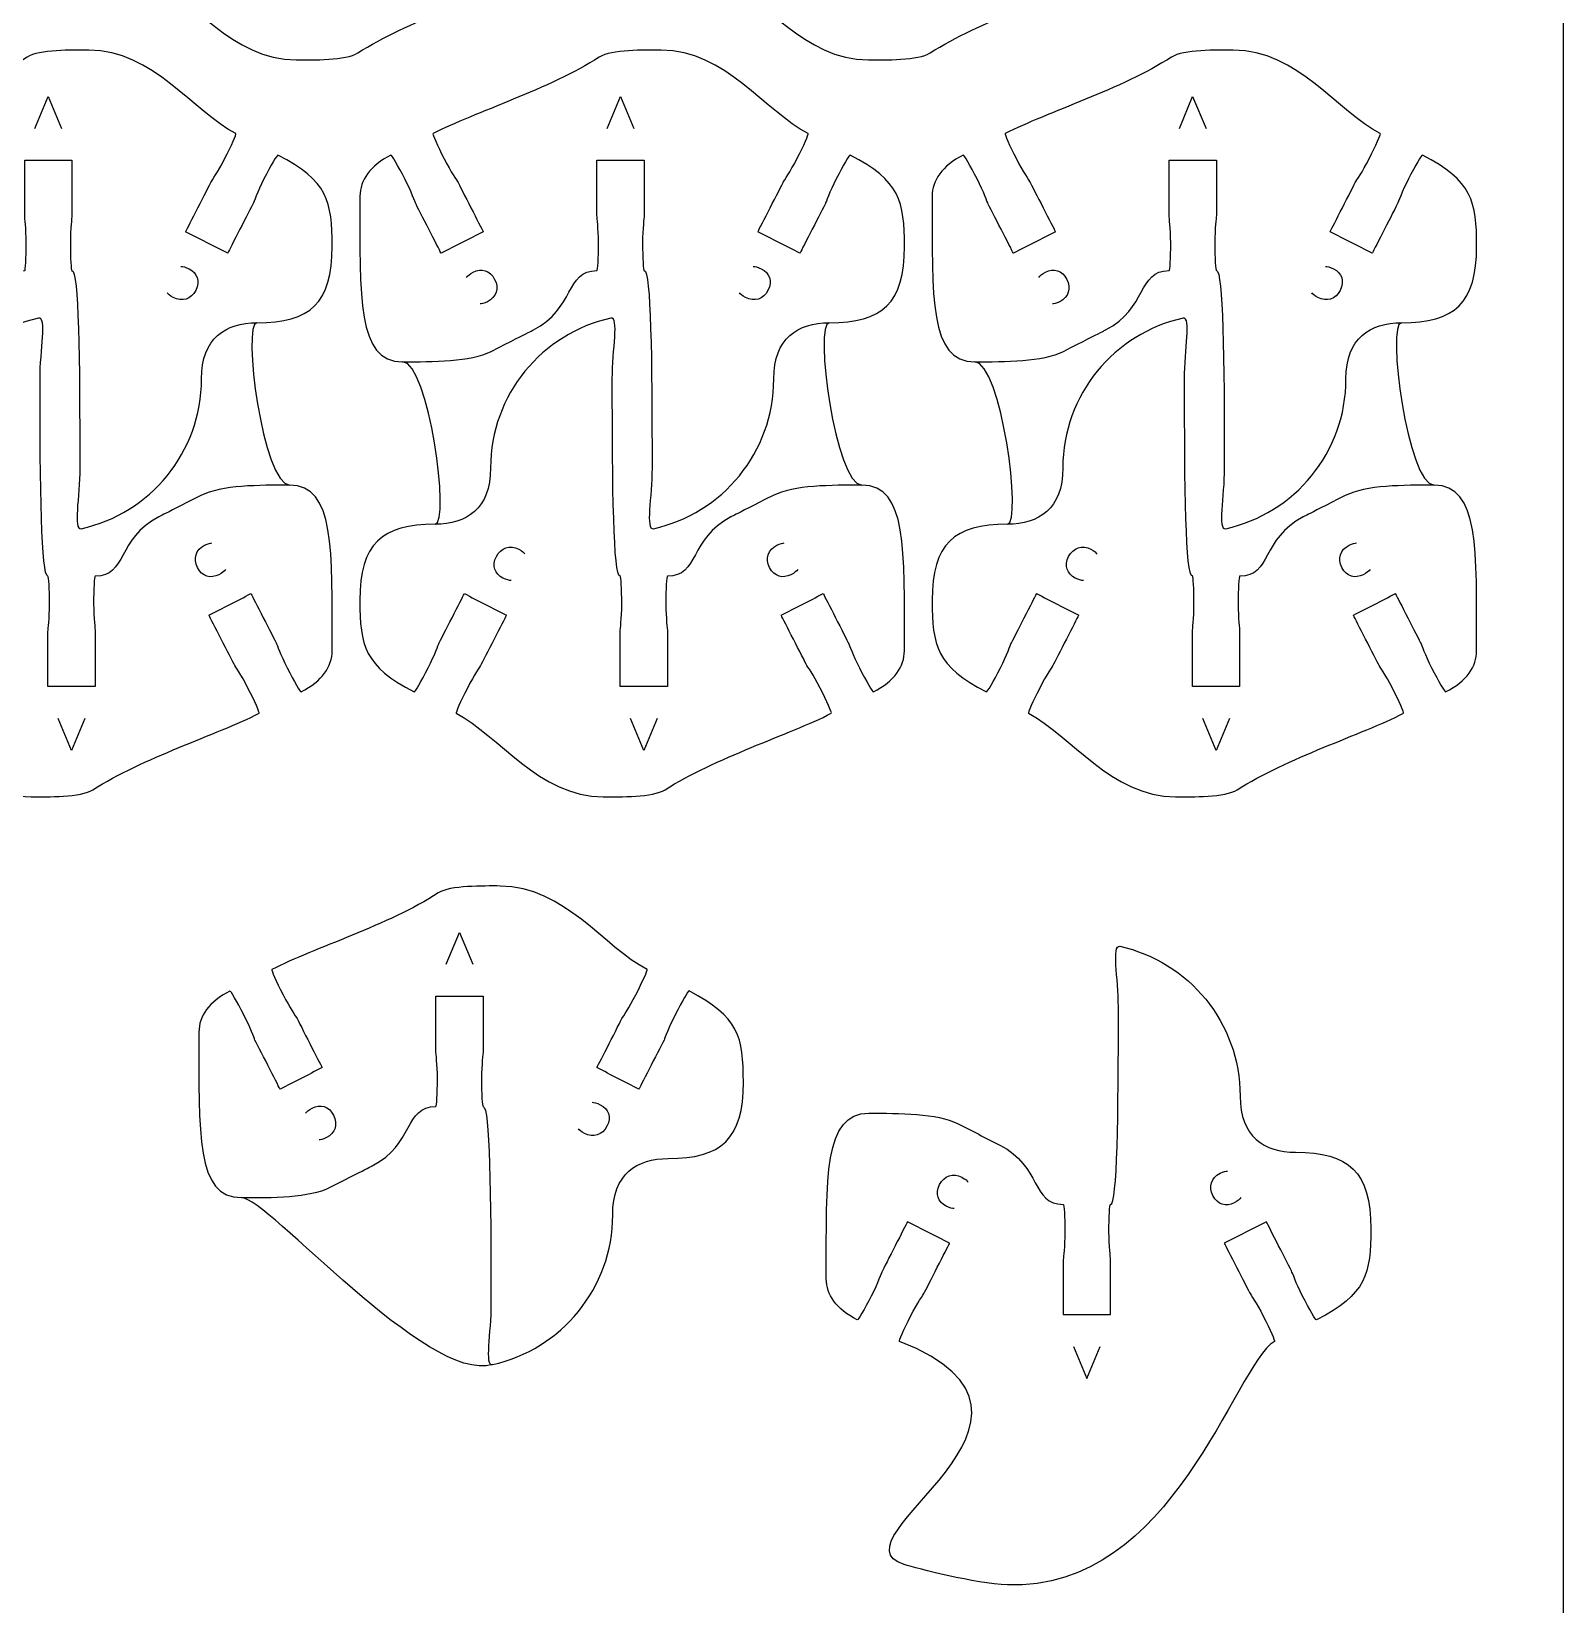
# Model space of a CAD drawing. Extents: x 0 to 300, y 0 to 300.
# Drawn here: x 202.7 to 300, y 100.9 to 200.8 of the extents above; entities that cross this region are included whole.
import ezdxf

# ---------------------------------------------------------------- set-up
doc = ezdxf.new("R2010")
doc.units = 0
doc.header["$MEASUREMENT"] = 0
doc.layers.add('DEFAULT', color=7, linetype='CONTINUOUS')

msp = doc.modelspace()

# ---------------------------------------------------------------- linework, layer by layer
at = {"layer": 'DEFAULT', "color": 250}
for points in [[(202.927, 194.68), (203.765, 196.701), (204.618, 194.68)], [(239.268, 194.68), (240.105, 196.701), (240.959, 194.68)], [(275.608, 194.68), (276.447, 196.701), (277.3, 194.68)], [(206.095, 157.198), (205.257, 155.177), (204.404, 157.198)], [(242.435, 157.198), (241.598, 155.177), (240.745, 157.198)], [(278.776, 157.198), (277.938, 155.177), (277.085, 157.198)], [(229.04, 141.598), (229.878, 143.619), (230.731, 141.598)], [(268.884, 117.313), (269.722, 115.292), (270.575, 117.313)]]:
    msp.add_lwpolyline(points, dxfattribs=at)
at = {"layer": 'DEFAULT', "color": 1}
for points, knots in [([(295, 0.1), (198.333, 0.1), (101.667, 0.1), (5, 0.1), (2.25, 0.1), (0, 2.35), (0, 5.1), (0, 101.767), (0, 198.433), (0, 295.1), (0, 297.85), (2.25, 300.1), (5, 300.1), (101.667, 300.1), (198.333, 300.1), (295, 300.1), (297.75, 300.1), (300, 297.85), (300, 295.1), (300, 198.433), (300, 101.767), (300, 5.1), (300, 2.35), (297.75, 0.1), (295, 0.1)], [0, 0, 0, 0, 822.047, 822.047, 822.047, 823.047, 823.047, 823.047, 1645.094, 1645.094, 1645.094, 1646.094, 1646.094, 1646.094, 2468.141, 2468.141, 2468.141, 2469.141, 2469.141, 2469.141, 3291.188, 3291.188, 3291.188, 3292.188, 3292.188, 3292.188, 3292.188]), ([(207.507, 205.693), (204.334, 207.316), (204.059, 208.631), (204.059, 211.485), (204.059, 215.105), (205.453, 216.333), (208.836, 216.333), (210.817, 216.333), (212.357, 217.306), (212.357, 219.909), (212.357, 224.566), (215.628, 228.457), (219.999, 229.416), (220.528, 229.515), (220.087, 227.409), (220.087, 225.564), (220.087, 218.632), (220.154, 213.026), (220.588, 213.026), (220.644, 213.026), (220.686, 212.243), (220.686, 211.277), (220.686, 210.306), (220.588, 209.7), (220.588, 209.523), (220.588, 208.357), (220.588, 207.19), (220.588, 206.024), (221.588, 206.024), (222.587, 206.024), (223.587, 206.024), (223.587, 207.19), (223.587, 208.357), (223.587, 209.523), (223.587, 209.7), (223.487, 210.306), (223.487, 211.277), (223.487, 212.243), (223.533, 213.026), (223.587, 213.026), (225.615, 213.026), (224.953, 215.427), (227.624, 216.793), (227.624, 216.793), (227.623, 216.797), (230.296, 218.157), (231.6, 218.82), (234.026, 218.816), (235.937, 218.816), (238.822, 218.816), (238.636, 214.771), (238.636, 208.3), (238.636, 207.292), (238.011, 206.379), (236.668, 205.693), (236.619, 205.666), (236.223, 206.345), (235.781, 207.206), (235.343, 208.067), (235.153, 208.653), (235.076, 208.808), (234.677, 209.586), (233.48, 211.926), (233.48, 211.926), (232.589, 211.471), (231.699, 211.015), (230.809, 210.559), (230.809, 210.559), (232.005, 208.224), (232.404, 207.442), (232.482, 207.287), (232.848, 206.792), (233.29, 205.932), (233.729, 205.067), (234.045, 204.353), (233.996, 204.326), (231.325, 202.96), (226.587, 201.503), (223.435, 199.468), (222.677, 198.979), (220.556, 199.026), (219.513, 199.026), (215.438, 199.026), (212.849, 202.959), (210.178, 204.326), (210.129, 204.352), (210.445, 205.067), (210.887, 205.931), (211.326, 206.792), (211.692, 207.286), (211.77, 207.441), (212.169, 208.223), (213.366, 210.559), (213.366, 210.559), (212.475, 211.015), (211.585, 211.47), (210.694, 211.926), (210.694, 211.926), (209.497, 209.586), (209.098, 208.808), (209.021, 208.653), (208.831, 208.067), (208.393, 207.206), (207.951, 206.345), (207.556, 205.666), (207.507, 205.693)], [1, 1, 1, 1, 2, 2, 2, 3, 3, 3, 4, 4, 4, 5, 5, 5, 6, 6, 6, 7, 7, 7, 8, 8, 8, 9, 9, 9, 18.92, 18.92, 18.92, 27.42, 27.42, 27.42, 37.34, 37.34, 37.34, 38.34, 38.34, 38.34, 39.34, 39.34, 39.34, 40.34, 40.34, 40.34, 41.34, 41.34, 41.34, 42.34, 42.34, 42.34, 43.34, 43.34, 43.34, 44.34, 44.34, 44.34, 45.34, 45.34, 45.34, 46.34, 46.34, 46.34, 47.34, 47.34, 47.34, 55.845472, 55.845472, 55.845472, 56.845472, 56.845472, 56.845472, 57.845472, 57.845472, 57.845472, 58.845472, 58.845472, 58.845472, 59.845472, 59.845472, 59.845472, 60.845472, 60.845472, 60.845472, 61.845472, 61.845472, 61.845472, 62.845472, 62.845472, 62.845472, 63.845472, 63.845472, 63.845472, 64.845472, 64.845472, 64.845472, 73.351835, 73.351835, 73.351835, 74.351835, 74.351835, 74.351835, 75.351835, 75.351835, 75.351835, 76.351835, 76.351835, 76.351835, 76.351835]), ([(243.848, 205.693), (240.675, 207.316), (240.4, 208.631), (240.4, 211.485), (240.4, 215.105), (241.794, 216.333), (245.176, 216.333), (247.158, 216.333), (248.698, 217.306), (248.698, 219.909), (248.698, 224.566), (251.968, 228.457), (256.339, 229.416), (256.869, 229.515), (256.428, 227.409), (256.428, 225.564), (256.428, 218.632), (256.495, 213.026), (256.929, 213.026), (256.985, 213.026), (257.027, 212.243), (257.027, 211.277), (257.027, 210.306), (256.929, 209.7), (256.929, 209.523), (256.929, 208.357), (256.929, 207.19), (256.929, 206.024), (257.928, 206.024), (258.928, 206.024), (259.927, 206.024), (259.927, 207.19), (259.927, 208.357), (259.927, 209.523), (259.927, 209.7), (259.828, 210.306), (259.828, 211.277), (259.828, 212.243), (259.874, 213.026), (259.927, 213.026), (261.956, 213.026), (261.294, 215.427), (263.965, 216.793), (263.965, 216.793), (263.964, 216.797), (266.637, 218.157), (267.941, 218.82), (270.367, 218.816), (272.278, 218.816), (275.163, 218.816), (274.977, 214.771), (274.977, 208.3), (274.977, 207.292), (274.352, 206.379), (273.008, 205.693), (272.959, 205.666), (272.564, 206.345), (272.122, 207.206), (271.683, 208.067), (271.494, 208.653), (271.416, 208.808), (271.018, 209.586), (269.821, 211.926), (269.821, 211.926), (268.93, 211.471), (268.04, 211.015), (267.15, 210.559), (267.15, 210.559), (268.346, 208.224), (268.745, 207.442), (268.823, 207.287), (269.189, 206.792), (269.631, 205.932), (270.07, 205.067), (270.386, 204.353), (270.337, 204.326), (267.666, 202.96), (262.928, 201.503), (259.776, 199.468), (259.018, 198.979), (256.896, 199.026), (255.854, 199.026), (251.779, 199.026), (249.19, 202.959), (246.519, 204.326), (246.47, 204.352), (246.786, 205.067), (247.228, 205.931), (247.667, 206.792), (248.033, 207.286), (248.11, 207.441), (248.51, 208.223), (249.706, 210.559), (249.706, 210.559), (248.816, 211.015), (247.925, 211.47), (247.035, 211.926), (247.035, 211.926), (245.838, 209.586), (245.439, 208.808), (245.362, 208.653), (245.172, 208.067), (244.734, 207.206), (244.292, 206.345), (243.897, 205.666), (243.848, 205.693)], [1, 1, 1, 1, 2, 2, 2, 3, 3, 3, 4, 4, 4, 5, 5, 5, 6, 6, 6, 7, 7, 7, 8, 8, 8, 9, 9, 9, 18.92, 18.92, 18.92, 27.42, 27.42, 27.42, 37.34, 37.34, 37.34, 38.34, 38.34, 38.34, 39.34, 39.34, 39.34, 40.34, 40.34, 40.34, 41.34, 41.34, 41.34, 42.34, 42.34, 42.34, 43.34, 43.34, 43.34, 44.34, 44.34, 44.34, 45.34, 45.34, 45.34, 46.34, 46.34, 46.34, 47.34, 47.34, 47.34, 55.845472, 55.845472, 55.845472, 56.845472, 56.845472, 56.845472, 57.845472, 57.845472, 57.845472, 58.845472, 58.845472, 58.845472, 59.845472, 59.845472, 59.845472, 60.845472, 60.845472, 60.845472, 61.845472, 61.845472, 61.845472, 62.845472, 62.845472, 62.845472, 63.845472, 63.845472, 63.845472, 64.845472, 64.845472, 64.845472, 73.351835, 73.351835, 73.351835, 74.351835, 74.351835, 74.351835, 75.351835, 75.351835, 75.351835, 76.351835, 76.351835, 76.351835, 76.351835]), ([(218.353, 192.98), (221.526, 191.357), (221.801, 190.042), (221.801, 187.187), (221.801, 183.567), (220.407, 182.339), (217.024, 182.339), (215.043, 182.339), (213.503, 181.367), (213.503, 178.763), (213.503, 174.107), (210.232, 170.215), (205.861, 169.256), (205.332, 169.157), (205.773, 171.263), (205.773, 173.108), (205.773, 180.04), (205.706, 185.646), (205.272, 185.646), (205.216, 185.646), (205.174, 186.429), (205.174, 187.396), (205.174, 188.366), (205.272, 188.973), (205.272, 189.149), (205.272, 190.316), (205.272, 191.482), (205.272, 192.649), (204.273, 192.649), (203.273, 192.649), (202.274, 192.649), (202.274, 191.482), (202.274, 190.316), (202.274, 189.149), (202.274, 188.973), (202.372, 188.366), (202.372, 187.396), (202.372, 186.429), (202.327, 185.646), (202.274, 185.646), (200.245, 185.646), (200.907, 183.245), (198.235, 181.879), (198.235, 181.879), (198.237, 181.876), (195.564, 180.516), (194.26, 179.853), (191.834, 179.857), (189.923, 179.857), (187.038, 179.857), (187.224, 183.902), (187.224, 190.373), (187.224, 191.38), (187.849, 192.293), (189.192, 192.98), (189.242, 193.006), (189.637, 192.327), (190.079, 191.467), (190.517, 190.605), (190.707, 190.019), (190.784, 189.865), (191.183, 189.086), (192.38, 186.746), (192.38, 186.746), (193.271, 187.202), (194.161, 187.657), (195.052, 188.113), (195.052, 188.113), (193.855, 190.449), (193.456, 191.231), (193.378, 191.386), (193.012, 191.88), (192.57, 192.741), (192.131, 193.605), (191.815, 194.32), (191.864, 194.346), (194.535, 195.713), (199.273, 197.169), (202.425, 199.205), (203.182, 199.694), (205.304, 199.647), (206.347, 199.647), (210.422, 199.647), (213.011, 195.713), (215.682, 194.347), (215.731, 194.32), (215.415, 193.605), (214.973, 192.741), (214.534, 191.88), (214.168, 191.386), (214.09, 191.231), (213.691, 190.449), (212.494, 188.113), (212.494, 188.113), (213.385, 187.658), (214.275, 187.202), (215.166, 186.747), (215.166, 186.747), (216.363, 189.086), (216.762, 189.865), (216.839, 190.019), (217.029, 190.606), (217.467, 191.467), (217.909, 192.328), (218.304, 193.007), (218.353, 192.98)], [1, 1, 1, 1, 2, 2, 2, 3, 3, 3, 4, 4, 4, 5, 5, 5, 6, 6, 6, 7, 7, 7, 8, 8, 8, 9, 9, 9, 18.92, 18.92, 18.92, 27.42, 27.42, 27.42, 37.34, 37.34, 37.34, 38.34, 38.34, 38.34, 39.34, 39.34, 39.34, 40.34, 40.34, 40.34, 41.34, 41.34, 41.34, 42.34, 42.34, 42.34, 43.34, 43.34, 43.34, 44.34, 44.34, 44.34, 45.34, 45.34, 45.34, 46.34, 46.34, 46.34, 47.34, 47.34, 47.34, 55.846363, 55.846363, 55.846363, 56.846363, 56.846363, 56.846363, 57.846363, 57.846363, 57.846363, 58.846363, 58.846363, 58.846363, 59.846363, 59.846363, 59.846363, 60.846363, 60.846363, 60.846363, 61.846363, 61.846363, 61.846363, 62.846363, 62.846363, 62.846363, 63.846363, 63.846363, 63.846363, 64.846363, 64.846363, 64.846363, 73.352725, 73.352725, 73.352725, 74.352725, 74.352725, 74.352725, 75.352725, 75.352725, 75.352725, 76.352725, 76.352725, 76.352725, 76.352725]), ([(254.694, 192.98), (257.867, 191.357), (258.142, 190.042), (258.142, 187.187), (258.142, 183.567), (256.748, 182.339), (253.365, 182.339), (251.384, 182.339), (249.844, 181.367), (249.844, 178.763), (249.844, 174.107), (246.573, 170.215), (242.202, 169.256), (241.673, 169.157), (242.114, 171.263), (242.114, 173.108), (242.114, 180.04), (242.047, 185.646), (241.613, 185.646), (241.557, 185.646), (241.514, 186.429), (241.514, 187.396), (241.514, 188.366), (241.613, 188.973), (241.613, 189.149), (241.613, 190.316), (241.613, 191.482), (241.613, 192.649), (240.614, 192.649), (239.614, 192.649), (238.615, 192.649), (238.615, 191.482), (238.615, 190.316), (238.615, 189.149), (238.615, 188.973), (238.713, 188.366), (238.713, 187.396), (238.713, 186.429), (238.668, 185.646), (238.615, 185.646), (236.586, 185.646), (237.248, 183.245), (234.576, 181.879), (234.576, 181.879), (234.578, 181.876), (231.904, 180.516), (230.601, 179.853), (228.175, 179.857), (226.264, 179.857), (223.379, 179.857), (223.565, 183.902), (223.565, 190.373), (223.565, 191.38), (224.19, 192.293), (225.533, 192.98), (225.583, 193.006), (225.978, 192.327), (226.42, 191.467), (226.858, 190.605), (227.048, 190.019), (227.125, 189.865), (227.524, 189.086), (228.721, 186.746), (228.721, 186.746), (229.611, 187.202), (230.502, 187.657), (231.393, 188.113), (231.393, 188.113), (230.196, 190.449), (229.797, 191.231), (229.719, 191.386), (229.352, 191.88), (228.911, 192.741), (228.472, 193.605), (228.156, 194.32), (228.205, 194.346), (230.876, 195.713), (235.614, 197.169), (238.766, 199.205), (239.523, 199.694), (241.645, 199.647), (242.688, 199.647), (246.763, 199.647), (249.351, 195.713), (252.023, 194.347), (252.072, 194.32), (251.756, 193.605), (251.314, 192.741), (250.875, 191.88), (250.508, 191.386), (250.431, 191.231), (250.032, 190.449), (248.835, 188.113), (248.835, 188.113), (249.726, 187.658), (250.616, 187.202), (251.507, 186.747), (251.507, 186.747), (252.704, 189.086), (253.102, 189.865), (253.18, 190.019), (253.37, 190.606), (253.808, 191.467), (254.25, 192.328), (254.645, 193.007), (254.694, 192.98)], [1, 1, 1, 1, 2, 2, 2, 3, 3, 3, 4, 4, 4, 5, 5, 5, 6, 6, 6, 7, 7, 7, 8, 8, 8, 9, 9, 9, 18.92, 18.92, 18.92, 27.42, 27.42, 27.42, 37.34, 37.34, 37.34, 38.34, 38.34, 38.34, 39.34, 39.34, 39.34, 40.34, 40.34, 40.34, 41.34, 41.34, 41.34, 42.34, 42.34, 42.34, 43.34, 43.34, 43.34, 44.34, 44.34, 44.34, 45.34, 45.34, 45.34, 46.34, 46.34, 46.34, 47.34, 47.34, 47.34, 55.846363, 55.846363, 55.846363, 56.846363, 56.846363, 56.846363, 57.846363, 57.846363, 57.846363, 58.846363, 58.846363, 58.846363, 59.846363, 59.846363, 59.846363, 60.846363, 60.846363, 60.846363, 61.846363, 61.846363, 61.846363, 62.846363, 62.846363, 62.846363, 63.846363, 63.846363, 63.846363, 64.846363, 64.846363, 64.846363, 73.352725, 73.352725, 73.352725, 74.352725, 74.352725, 74.352725, 75.352725, 75.352725, 75.352725, 76.352725, 76.352725, 76.352725, 76.352725]), ([(291.035, 192.98), (294.208, 191.357), (294.483, 190.042), (294.483, 187.187), (294.483, 183.567), (293.089, 182.339), (289.706, 182.339), (287.725, 182.339), (286.184, 181.367), (286.184, 178.763), (286.184, 174.107), (282.914, 170.215), (278.543, 169.256), (278.014, 169.157), (278.455, 171.263), (278.455, 173.108), (278.455, 180.04), (278.388, 185.646), (277.954, 185.646), (277.898, 185.646), (277.855, 186.429), (277.855, 187.396), (277.855, 188.366), (277.954, 188.973), (277.954, 189.149), (277.954, 190.316), (277.954, 191.482), (277.954, 192.649), (276.954, 192.649), (275.955, 192.649), (274.955, 192.649), (274.955, 191.482), (274.955, 190.316), (274.955, 189.149), (274.955, 188.973), (275.054, 188.366), (275.054, 187.396), (275.054, 186.429), (275.008, 185.646), (274.955, 185.646), (272.927, 185.646), (273.588, 183.245), (270.917, 181.879), (270.917, 181.879), (270.919, 181.876), (268.245, 180.516), (266.942, 179.853), (264.516, 179.857), (262.604, 179.857), (259.72, 179.857), (259.906, 183.902), (259.906, 190.373), (259.906, 191.38), (260.531, 192.293), (261.874, 192.98), (261.923, 193.006), (262.319, 192.327), (262.761, 191.467), (263.199, 190.605), (263.389, 190.019), (263.466, 189.865), (263.865, 189.086), (265.062, 186.746), (265.062, 186.746), (265.952, 187.202), (266.843, 187.657), (267.733, 188.113), (267.733, 188.113), (266.537, 190.449), (266.137, 191.231), (266.06, 191.386), (265.693, 191.88), (265.252, 192.741), (264.812, 193.605), (264.497, 194.32), (264.546, 194.346), (267.217, 195.713), (271.954, 197.169), (275.107, 199.205), (275.864, 199.694), (277.986, 199.647), (279.029, 199.647), (283.104, 199.647), (285.692, 195.713), (288.364, 194.347), (288.413, 194.32), (288.097, 193.605), (287.654, 192.741), (287.216, 191.88), (286.849, 191.386), (286.772, 191.231), (286.373, 190.449), (285.176, 188.113), (285.176, 188.113), (286.067, 187.658), (286.957, 187.202), (287.848, 186.747), (287.848, 186.747), (289.045, 189.086), (289.443, 189.865), (289.521, 190.019), (289.71, 190.606), (290.149, 191.467), (290.591, 192.328), (290.986, 193.007), (291.035, 192.98)], [1, 1, 1, 1, 2, 2, 2, 3, 3, 3, 4, 4, 4, 5, 5, 5, 6, 6, 6, 7, 7, 7, 8, 8, 8, 9, 9, 9, 18.92, 18.92, 18.92, 27.42, 27.42, 27.42, 37.34, 37.34, 37.34, 38.34, 38.34, 38.34, 39.34, 39.34, 39.34, 40.34, 40.34, 40.34, 41.34, 41.34, 41.34, 42.34, 42.34, 42.34, 43.34, 43.34, 43.34, 44.34, 44.34, 44.34, 45.34, 45.34, 45.34, 46.34, 46.34, 46.34, 47.34, 47.34, 47.34, 55.846363, 55.846363, 55.846363, 56.846363, 56.846363, 56.846363, 57.846363, 57.846363, 57.846363, 58.846363, 58.846363, 58.846363, 59.846363, 59.846363, 59.846363, 60.846363, 60.846363, 60.846363, 61.846363, 61.846363, 61.846363, 62.846363, 62.846363, 62.846363, 63.846363, 63.846363, 63.846363, 64.846363, 64.846363, 64.846363, 73.352725, 73.352725, 73.352725, 74.352725, 74.352725, 74.352725, 75.352725, 75.352725, 75.352725, 76.352725, 76.352725, 76.352725, 76.352725]), ([(190.669, 158.898), (187.496, 160.521), (187.222, 161.836), (187.222, 164.691), (187.222, 168.311), (188.616, 169.538), (191.998, 169.538), (193.98, 169.538), (195.52, 170.511), (195.52, 173.115), (195.52, 177.771), (198.79, 181.662), (203.161, 182.622), (203.69, 182.721), (203.249, 180.615), (203.249, 178.77), (203.249, 171.838), (203.317, 166.232), (203.751, 166.232), (203.807, 166.232), (203.849, 165.449), (203.849, 164.482), (203.849, 163.512), (203.751, 162.905), (203.751, 162.729), (203.751, 161.562), (203.751, 160.396), (203.751, 159.229), (204.75, 159.229), (205.75, 159.229), (206.749, 159.229), (206.749, 160.396), (206.749, 161.562), (206.749, 162.729), (206.749, 162.905), (206.65, 163.512), (206.65, 164.482), (206.65, 165.449), (206.696, 166.232), (206.749, 166.232), (208.778, 166.232), (208.116, 168.633), (210.787, 169.999), (210.787, 169.999), (210.785, 170.002), (213.459, 171.362), (214.763, 172.025), (217.188, 172.021), (219.1, 172.021), (221.984, 172.021), (221.799, 167.977), (221.799, 161.505), (221.799, 160.498), (221.174, 159.584), (219.83, 158.898), (219.781, 158.872), (219.385, 159.551), (218.944, 160.411), (218.505, 161.273), (218.316, 161.859), (218.238, 162.013), (217.84, 162.792), (216.643, 165.132), (216.643, 165.132), (215.752, 164.676), (214.862, 164.22), (213.971, 163.765), (213.971, 163.765), (215.168, 161.429), (215.567, 160.647), (215.645, 160.492), (216.011, 159.998), (216.453, 159.137), (216.892, 158.273), (217.208, 157.558), (217.159, 157.532), (214.487, 156.165), (209.75, 154.709), (206.598, 152.673), (205.84, 152.184), (203.718, 152.231), (202.675, 152.231), (198.601, 152.231), (196.012, 156.165), (193.34, 157.531), (193.291, 157.558), (193.608, 158.273), (194.05, 159.136), (194.488, 159.998), (194.855, 160.492), (194.932, 160.647), (195.332, 161.429), (196.528, 163.765), (196.528, 163.765), (195.638, 164.22), (194.747, 164.676), (193.857, 165.131), (193.857, 165.131), (192.66, 162.792), (192.261, 162.013), (192.183, 161.859), (191.994, 161.272), (191.556, 160.411), (191.114, 159.55), (190.718, 158.871), (190.669, 158.898)], [1, 1, 1, 1, 2, 2, 2, 3, 3, 3, 4, 4, 4, 5, 5, 5, 6, 6, 6, 7, 7, 7, 8, 8, 8, 9, 9, 9, 18.92, 18.92, 18.92, 27.42, 27.42, 27.42, 37.34, 37.34, 37.34, 38.34, 38.34, 38.34, 39.34, 39.34, 39.34, 40.34, 40.34, 40.34, 41.34, 41.34, 41.34, 42.34, 42.34, 42.34, 43.34, 43.34, 43.34, 44.34, 44.34, 44.34, 45.34, 45.34, 45.34, 46.34, 46.34, 46.34, 47.34, 47.34, 47.34, 55.845472, 55.845472, 55.845472, 56.845472, 56.845472, 56.845472, 57.845472, 57.845472, 57.845472, 58.845472, 58.845472, 58.845472, 59.845472, 59.845472, 59.845472, 60.845472, 60.845472, 60.845472, 61.845472, 61.845472, 61.845472, 62.845472, 62.845472, 62.845472, 63.845472, 63.845472, 63.845472, 64.845472, 64.845472, 64.845472, 73.351835, 73.351835, 73.351835, 74.351835, 74.351835, 74.351835, 75.351835, 75.351835, 75.351835, 76.351835, 76.351835, 76.351835, 76.351835]), ([(227.01, 158.898), (223.838, 160.521), (223.562, 161.836), (223.562, 164.691), (223.562, 168.311), (224.957, 169.538), (228.339, 169.538), (230.321, 169.538), (231.861, 170.511), (231.861, 173.115), (231.861, 177.771), (235.131, 181.662), (239.502, 182.622), (240.031, 182.721), (239.59, 180.615), (239.59, 178.77), (239.59, 171.838), (239.658, 166.232), (240.091, 166.232), (240.148, 166.232), (240.19, 165.449), (240.19, 164.482), (240.19, 163.512), (240.091, 162.905), (240.091, 162.729), (240.091, 161.562), (240.091, 160.396), (240.091, 159.229), (241.091, 159.229), (242.091, 159.229), (243.09, 159.229), (243.09, 160.396), (243.09, 161.562), (243.09, 162.729), (243.09, 162.905), (242.991, 163.512), (242.991, 164.482), (242.991, 165.449), (243.037, 166.232), (243.09, 166.232), (245.119, 166.232), (244.457, 168.633), (247.128, 169.999), (247.128, 169.999), (247.126, 170.002), (249.8, 171.362), (251.103, 172.025), (253.529, 172.021), (255.441, 172.021), (258.325, 172.021), (258.14, 167.977), (258.14, 161.505), (258.14, 160.498), (257.514, 159.584), (256.171, 158.898), (256.122, 158.872), (255.726, 159.551), (255.285, 160.411), (254.846, 161.273), (254.657, 161.859), (254.579, 162.013), (254.18, 162.792), (252.983, 165.132), (252.983, 165.132), (252.093, 164.676), (251.203, 164.22), (250.312, 163.765), (250.312, 163.765), (251.508, 161.429), (251.908, 160.647), (251.985, 160.492), (252.352, 159.998), (252.794, 159.137), (253.233, 158.273), (253.549, 157.558), (253.5, 157.532), (250.828, 156.165), (246.091, 154.709), (242.938, 152.673), (242.181, 152.184), (240.059, 152.231), (239.016, 152.231), (234.942, 152.231), (232.353, 156.165), (229.681, 157.531), (229.632, 157.558), (229.948, 158.273), (230.391, 159.136), (230.829, 159.998), (231.196, 160.492), (231.273, 160.647), (231.672, 161.429), (232.869, 163.765), (232.869, 163.765), (231.979, 164.22), (231.088, 164.676), (230.197, 165.131), (230.197, 165.131), (229.001, 162.792), (228.602, 162.013), (228.524, 161.859), (228.335, 161.272), (227.897, 160.411), (227.455, 159.55), (227.059, 158.871), (227.01, 158.898)], [1, 1, 1, 1, 2, 2, 2, 3, 3, 3, 4, 4, 4, 5, 5, 5, 6, 6, 6, 7, 7, 7, 8, 8, 8, 9, 9, 9, 18.92, 18.92, 18.92, 27.42, 27.42, 27.42, 37.34, 37.34, 37.34, 38.34, 38.34, 38.34, 39.34, 39.34, 39.34, 40.34, 40.34, 40.34, 41.34, 41.34, 41.34, 42.34, 42.34, 42.34, 43.34, 43.34, 43.34, 44.34, 44.34, 44.34, 45.34, 45.34, 45.34, 46.34, 46.34, 46.34, 47.34, 47.34, 47.34, 55.845472, 55.845472, 55.845472, 56.845472, 56.845472, 56.845472, 57.845472, 57.845472, 57.845472, 58.845472, 58.845472, 58.845472, 59.845472, 59.845472, 59.845472, 60.845472, 60.845472, 60.845472, 61.845472, 61.845472, 61.845472, 62.845472, 62.845472, 62.845472, 63.845472, 63.845472, 63.845472, 64.845472, 64.845472, 64.845472, 73.351835, 73.351835, 73.351835, 74.351835, 74.351835, 74.351835, 75.351835, 75.351835, 75.351835, 76.351835, 76.351835, 76.351835, 76.351835]), ([(263.351, 158.898), (260.178, 160.521), (259.903, 161.836), (259.903, 164.691), (259.903, 168.311), (261.297, 169.538), (264.68, 169.538), (266.661, 169.538), (268.202, 170.511), (268.202, 173.115), (268.202, 177.771), (271.472, 181.662), (275.843, 182.622), (276.372, 182.721), (275.931, 180.615), (275.931, 178.77), (275.931, 171.838), (275.998, 166.232), (276.432, 166.232), (276.488, 166.232), (276.531, 165.449), (276.531, 164.482), (276.531, 163.512), (276.432, 162.905), (276.432, 162.729), (276.432, 161.562), (276.432, 160.396), (276.432, 159.229), (277.432, 159.229), (278.431, 159.229), (279.431, 159.229), (279.431, 160.396), (279.431, 161.562), (279.431, 162.729), (279.431, 162.905), (279.332, 163.512), (279.332, 164.482), (279.332, 165.449), (279.378, 166.232), (279.431, 166.232), (281.459, 166.232), (280.797, 168.633), (283.469, 169.999), (283.469, 169.999), (283.467, 170.002), (286.141, 171.362), (287.444, 172.025), (289.87, 172.021), (291.781, 172.021), (294.666, 172.021), (294.48, 167.977), (294.48, 161.505), (294.48, 160.498), (293.855, 159.584), (292.512, 158.898), (292.463, 158.872), (292.067, 159.551), (291.625, 160.411), (291.187, 161.273), (290.997, 161.859), (290.92, 162.013), (290.521, 162.792), (289.324, 165.132), (289.324, 165.132), (288.434, 164.676), (287.543, 164.22), (286.653, 163.765), (286.653, 163.765), (287.849, 161.429), (288.249, 160.647), (288.326, 160.492), (288.693, 159.998), (289.134, 159.137), (289.574, 158.273), (289.889, 157.558), (289.84, 157.532), (287.169, 156.165), (282.432, 154.709), (279.279, 152.673), (278.522, 152.184), (276.4, 152.231), (275.357, 152.231), (271.282, 152.231), (268.694, 156.165), (266.022, 157.531), (265.973, 157.558), (266.289, 158.273), (266.732, 159.136), (267.17, 159.998), (267.537, 160.492), (267.614, 160.647), (268.013, 161.429), (269.21, 163.765), (269.21, 163.765), (268.319, 164.22), (267.429, 164.676), (266.538, 165.131), (266.538, 165.131), (265.341, 162.792), (264.943, 162.013), (264.865, 161.859), (264.676, 161.272), (264.238, 160.411), (263.795, 159.55), (263.4, 158.871), (263.351, 158.898)], [1, 1, 1, 1, 2, 2, 2, 3, 3, 3, 4, 4, 4, 5, 5, 5, 6, 6, 6, 7, 7, 7, 8, 8, 8, 9, 9, 9, 18.92, 18.92, 18.92, 27.42, 27.42, 27.42, 37.34, 37.34, 37.34, 38.34, 38.34, 38.34, 39.34, 39.34, 39.34, 40.34, 40.34, 40.34, 41.34, 41.34, 41.34, 42.34, 42.34, 42.34, 43.34, 43.34, 43.34, 44.34, 44.34, 44.34, 45.34, 45.34, 45.34, 46.34, 46.34, 46.34, 47.34, 47.34, 47.34, 55.845472, 55.845472, 55.845472, 56.845472, 56.845472, 56.845472, 57.845472, 57.845472, 57.845472, 58.845472, 58.845472, 58.845472, 59.845472, 59.845472, 59.845472, 60.845472, 60.845472, 60.845472, 61.845472, 61.845472, 61.845472, 62.845472, 62.845472, 62.845472, 63.845472, 63.845472, 63.845472, 64.845472, 64.845472, 64.845472, 73.351835, 73.351835, 73.351835, 74.351835, 74.351835, 74.351835, 75.351835, 75.351835, 75.351835, 76.351835, 76.351835, 76.351835, 76.351835]), ([(244.467, 139.898), (247.64, 138.275), (247.915, 136.959), (247.915, 134.105), (247.915, 130.485), (246.52, 129.257), (243.138, 129.257), (241.157, 129.257), (239.616, 128.285), (239.616, 125.681), (239.616, 121.024), (236.346, 117.133), (231.975, 116.174), (231.446, 116.075), (231.887, 118.181), (231.887, 120.026), (231.887, 126.958), (231.82, 132.564), (231.386, 132.564), (231.329, 132.564), (231.287, 133.347), (231.287, 134.314), (231.287, 135.284), (231.386, 135.891), (231.386, 136.067), (231.386, 137.233), (231.386, 138.4), (231.386, 139.566), (230.386, 139.566), (229.387, 139.566), (228.387, 139.566), (228.387, 138.4), (228.387, 137.233), (228.387, 136.067), (228.387, 135.891), (228.486, 135.284), (228.486, 134.314), (228.486, 133.347), (228.44, 132.564), (228.387, 132.564), (226.359, 132.564), (227.021, 130.163), (224.349, 128.797), (224.349, 128.797), (224.351, 128.793), (221.677, 127.434), (220.374, 126.771), (217.948, 126.774), (216.037, 126.774), (213.152, 126.774), (213.337, 130.819), (213.337, 137.29), (213.337, 138.298), (213.963, 139.211), (215.306, 139.897), (215.355, 139.924), (215.751, 139.245), (216.192, 138.385), (216.631, 137.523), (216.82, 136.937), (216.898, 136.782), (217.297, 136.004), (218.494, 133.664), (218.494, 133.664), (219.384, 134.12), (220.275, 134.575), (221.165, 135.031), (221.165, 135.031), (219.969, 137.367), (219.569, 138.149), (219.492, 138.304), (219.125, 138.798), (218.683, 139.659), (218.244, 140.523), (217.929, 141.238), (217.978, 141.264), (220.649, 142.631), (225.386, 144.087), (228.539, 146.122), (229.296, 146.611), (231.418, 146.565), (232.461, 146.565), (236.535, 146.565), (239.124, 142.631), (241.796, 141.264), (241.845, 141.238), (241.529, 140.523), (241.086, 139.659), (240.648, 138.798), (240.281, 138.304), (240.204, 138.149), (239.805, 137.367), (238.608, 135.031), (238.608, 135.031), (239.499, 134.576), (240.389, 134.12), (241.28, 133.665), (241.28, 133.665), (242.477, 136.004), (242.875, 136.782), (242.953, 136.937), (243.142, 137.524), (243.58, 138.385), (244.022, 139.245), (244.418, 139.925), (244.467, 139.898)], [1, 1, 1, 1, 2, 2, 2, 3, 3, 3, 4, 4, 4, 5, 5, 5, 6, 6, 6, 7, 7, 7, 8, 8, 8, 9, 9, 9, 18.92, 18.92, 18.92, 27.42, 27.42, 27.42, 37.34, 37.34, 37.34, 38.34, 38.34, 38.34, 39.34, 39.34, 39.34, 40.34, 40.34, 40.34, 41.34, 41.34, 41.34, 42.34, 42.34, 42.34, 43.34, 43.34, 43.34, 44.34, 44.34, 44.34, 45.34, 45.34, 45.34, 46.34, 46.34, 46.34, 47.34, 47.34, 47.34, 55.846363, 55.846363, 55.846363, 56.846363, 56.846363, 56.846363, 57.846363, 57.846363, 57.846363, 58.846363, 58.846363, 58.846363, 59.846363, 59.846363, 59.846363, 60.846363, 60.846363, 60.846363, 61.846363, 61.846363, 61.846363, 62.846363, 62.846363, 62.846363, 63.846363, 63.846363, 63.846363, 64.846363, 64.846363, 64.846363, 73.352725, 73.352725, 73.352725, 74.352725, 74.352725, 74.352725, 75.352725, 75.352725, 75.352725, 76.352725, 76.352725, 76.352725, 76.352725]), ([(271.819, 142.737), (271.29, 142.835), (271.731, 140.729), (271.731, 138.884), (271.731, 131.952), (271.664, 126.347), (271.23, 126.347), (271.173, 126.347), (271.131, 125.563), (271.131, 124.597), (271.131, 123.627), (271.23, 123.02), (271.23, 122.844), (271.23, 121.969), (271.23, 119.344), (271.23, 119.344), (270.23, 119.344), (269.231, 119.344), (268.231, 119.344), (268.231, 119.344), (268.231, 121.969), (268.231, 122.844), (268.231, 123.02), (268.33, 123.627), (268.33, 124.597), (268.33, 125.563), (268.284, 126.347), (268.231, 126.347), (266.203, 126.347), (266.866, 128.746), (264.195, 130.114), (263.304, 130.568), (262.413, 131.022), (261.521, 131.476), (260.219, 132.139), (257.792, 132.136), (255.88, 132.136), (252.998, 132.136), (253.182, 128.089), (253.182, 121.619), (253.182, 120.61), (253.806, 119.697), (255.15, 119.012), (255.199, 118.984), (255.595, 119.665), (256.039, 120.526), (256.476, 121.387), (256.667, 121.972), (256.745, 122.127), (257.143, 122.907), (258.339, 125.246), (258.339, 125.246), (259.229, 124.79), (260.119, 124.333), (261.01, 123.877), (261.01, 123.877), (259.814, 121.542), (259.415, 120.762), (259.337, 120.607), (258.971, 120.113), (258.53, 119.252), (258.089, 118.388), (257.775, 117.672), (257.824, 117.644), (270.189, 112.821), (253.143, 105.06), (258.124, 103.48), (258.981, 103.208), (262.622, 102.266), (264.682, 102.185), (275.223, 101.769), (279.093, 116.12), (281.64, 117.644), (281.689, 117.672), (281.372, 118.384), (280.931, 119.249), (280.494, 120.113), (280.127, 120.607), (280.049, 120.759), (279.65, 121.542), (278.455, 123.877), (278.455, 123.877), (279.345, 124.333), (280.235, 124.79), (281.125, 125.246), (281.125, 125.246), (282.321, 122.907), (282.72, 122.127), (282.797, 121.972), (282.988, 121.387), (283.425, 120.526), (283.866, 119.665), (284.261, 118.984), (284.311, 119.012), (287.486, 120.635), (287.761, 121.951), (287.761, 124.805), (287.761, 128.424), (286.364, 129.652), (282.984, 129.652), (281.002, 129.652), (279.46, 130.626), (279.46, 133.229), (279.46, 137.886), (276.19, 141.777), (271.819, 142.737)], [1, 1, 1, 1, 2, 2, 2, 3, 3, 3, 4, 4, 4, 5, 5, 5, 6, 6, 6, 14.5, 14.5, 14.5, 15.5, 15.5, 15.5, 16.5, 16.5, 16.5, 17.5, 17.5, 17.5, 18.5, 18.5, 18.5, 27.006233, 27.006233, 27.006233, 28.006233, 28.006233, 28.006233, 29.006233, 29.006233, 29.006233, 30.006233, 30.006233, 30.006233, 31.006233, 31.006233, 31.006233, 32.006233, 32.006233, 32.006233, 33.006233, 33.006233, 33.006233, 41.51266, 41.51266, 41.51266, 42.51266, 42.51266, 42.51266, 43.51266, 43.51266, 43.51266, 44.51266, 44.51266, 44.51266, 45.51266, 45.51266, 45.51266, 46.51266, 46.51266, 46.51266, 47.51266, 47.51266, 47.51266, 48.51266, 48.51266, 48.51266, 49.51266, 49.51266, 49.51266, 50.51266, 50.51266, 50.51266, 59.019087, 59.019087, 59.019087, 60.019087, 60.019087, 60.019087, 61.019087, 61.019087, 61.019087, 62.019087, 62.019087, 62.019087, 63.019087, 63.019087, 63.019087, 64.019087, 64.019087, 64.019087, 65.019087, 65.019087, 65.019087, 66.019087, 66.019087, 66.019087, 66.019087])]:
    msp.add_open_spline(points, degree=3, knots=knots, dxfattribs=at)
at = {"layer": 'DEFAULT', "color": 250}
for points in [[(212.196, 185.915), (212.303, 185.914), (212.496, 185.869), (212.714, 185.757), (213.221, 185.497), (213.438, 184.981), (213.137, 184.391), (212.848, 183.828), (212.271, 183.642), (211.713, 183.928), (211.489, 184.043), (211.372, 184.163), (211.327, 184.227)], [(248.537, 185.915), (248.644, 185.914), (248.836, 185.869), (249.055, 185.757), (249.562, 185.497), (249.779, 184.981), (249.477, 184.391), (249.189, 183.828), (248.612, 183.642), (248.054, 183.928), (247.83, 184.043), (247.713, 184.163), (247.668, 184.227)], [(284.877, 185.915), (284.985, 185.914), (285.177, 185.869), (285.396, 185.757), (285.903, 185.497), (286.12, 184.981), (285.818, 184.391), (285.53, 183.828), (284.953, 183.642), (284.395, 183.928), (284.171, 184.043), (284.054, 184.163), (284.009, 184.227)], [(230.333, 185.217), (230.397, 185.303), (230.545, 185.433), (230.764, 185.546), (231.271, 185.805), (231.817, 185.681), (232.119, 185.091), (232.407, 184.528), (232.222, 183.951), (231.664, 183.665), (231.44, 183.55), (231.274, 183.526), (231.196, 183.526)], [(266.674, 185.217), (266.737, 185.303), (266.886, 185.433), (267.105, 185.546), (267.612, 185.805), (268.158, 185.681), (268.46, 185.091), (268.748, 184.528), (268.562, 183.951), (268.005, 183.665), (267.781, 183.55), (267.615, 183.526), (267.537, 183.526)], [(215.029, 166.661), (214.966, 166.575), (214.817, 166.444), (214.598, 166.332), (214.091, 166.072), (213.545, 166.197), (213.243, 166.787), (212.954, 167.35), (213.141, 167.927), (213.698, 168.213), (213.922, 168.328), (214.088, 168.352), (214.166, 168.352)], [(233.166, 165.963), (233.059, 165.964), (232.867, 166.009), (232.648, 166.121), (232.141, 166.381), (231.924, 166.897), (232.226, 167.487), (232.514, 168.05), (233.091, 168.236), (233.649, 167.95), (233.873, 167.835), (233.99, 167.714), (234.035, 167.651)], [(251.37, 166.661), (251.306, 166.575), (251.158, 166.444), (250.939, 166.332), (250.432, 166.072), (249.886, 166.197), (249.584, 166.787), (249.295, 167.35), (249.481, 167.927), (250.039, 168.213), (250.263, 168.328), (250.429, 168.352), (250.507, 168.352)], [(269.507, 165.963), (269.4, 165.964), (269.207, 166.009), (268.989, 166.121), (268.482, 166.381), (268.264, 166.897), (268.566, 167.487), (268.855, 168.05), (269.432, 168.236), (269.99, 167.95), (270.214, 167.835), (270.331, 167.714), (270.376, 167.651)], [(287.711, 166.661), (287.647, 166.575), (287.498, 166.444), (287.28, 166.332), (286.773, 166.072), (286.227, 166.197), (285.925, 166.787), (285.636, 167.35), (285.822, 167.927), (286.38, 168.213), (286.604, 168.328), (286.77, 168.352), (286.848, 168.352)], [(220.106, 132.135), (220.169, 132.221), (220.318, 132.351), (220.537, 132.463), (221.044, 132.723), (221.59, 132.599), (221.892, 132.009), (222.18, 131.446), (221.994, 130.869), (221.437, 130.583), (221.213, 130.468), (221.047, 130.444), (220.969, 130.444)], [(238.309, 132.832), (238.417, 132.831), (238.609, 132.787), (238.828, 132.674), (239.335, 132.415), (239.552, 131.899), (239.25, 131.309), (238.962, 130.746), (238.384, 130.56), (237.827, 130.846), (237.603, 130.961), (237.486, 131.081), (237.441, 131.145)], [(261.311, 126.078), (261.204, 126.079), (261.011, 126.124), (260.793, 126.236), (260.286, 126.496), (260.068, 127.012), (260.37, 127.601), (260.659, 128.164), (261.236, 128.35), (261.794, 128.064), (262.018, 127.949), (262.135, 127.829), (262.18, 127.766)], [(279.515, 126.776), (279.451, 126.689), (279.302, 126.559), (279.083, 126.447), (278.577, 126.187), (278.031, 126.312), (277.728, 126.901), (277.44, 127.464), (277.626, 128.041), (278.184, 128.327), (278.408, 128.442), (278.574, 128.467), (278.652, 128.466)]]:
    msp.add_open_spline(points, degree=3, knots=[0, 0, 0, 0, 1, 1, 1, 2, 2, 2, 3, 3, 3, 4, 4, 4, 4], dxfattribs=at)
at = {"layer": 'DEFAULT', "color": 1}
for points in [[(217.024, 182.339), (216.049, 182.339), (217.419, 172.021), (219.1, 172.021)], [(253.365, 182.339), (252.39, 182.339), (253.76, 172.021), (255.441, 172.021)], [(289.706, 182.339), (288.731, 182.339), (290.101, 172.021), (291.782, 172.021)], [(228.339, 169.539), (229.314, 169.539), (227.945, 179.857), (226.264, 179.857)], [(264.68, 169.539), (265.655, 169.539), (264.285, 179.857), (262.604, 179.857)], [(231.975, 116.174), (227.838, 114.929), (217.717, 126.775), (216.036, 126.775)]]:
    msp.add_open_spline(points, degree=3, dxfattribs=at)

doc.saveas('drawing.dxf')
